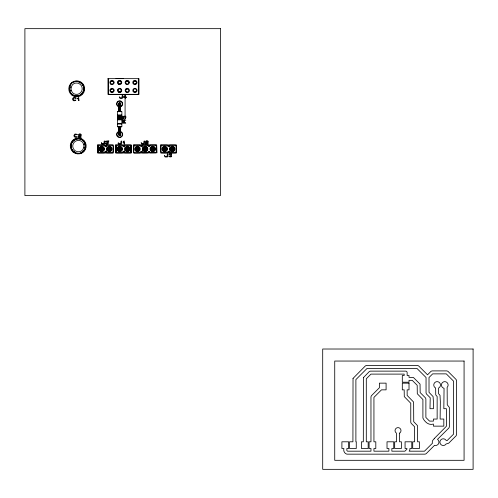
<?xml version="1.0" encoding="UTF-8"?>
<svg xmlns="http://www.w3.org/2000/svg" width="498" height="498" viewBox="0 0 498 498"><rect width="100%" height="100%" fill="white"/><g stroke="black" fill="none" stroke-linecap="round" stroke-linejoin="round"><path stroke-width="0.75" d="M138.612 94.091L138.587 78.56M108.576 79.63L108.807 79.275M108.576 87.268L108.807 86.913M105.041 152.039L104.661 152.419M105.806 145.926L106.192 145.547L106.192 146.985M123.093 152.039L122.707 152.419M123.859 145.926L124.239 145.547L124.239 146.985M138.376 85.743L138.207 86.061M138.376 93.381L138.207 93.699M141.021 152.039L140.635 152.419M141.787 145.926L142.167 145.547L142.167 146.985M148.659 152.039L148.28 152.419M149.425 145.926L149.805 145.547L149.805 145.926M161.333 145.926L161.57 145.572M168.212 152.039L167.832 152.419M168.978 145.926L169.357 145.547L169.357 146.985M175.856 152.039L175.551 152.413M71.177 146.113C70.878 141.027 76.462 137.622 81.056 139.141L83.465 140.766M83.782 88.681C84.081 93.767 78.503 97.172 73.909 95.653L71.494 94.029M113.631 83.552L113.805 82.45L113.301 81.46L112.305 80.95L111.203 81.124L110.419 81.915M113.631 91.215L113.805 90.113M117.877 83.017L118.051 81.915L118.835 81.124L119.937 80.95L120.933 81.46M117.877 90.68L118.051 89.578M136.514 83.552L136.689 82.45L136.184 81.46L135.188 80.95L134.087 81.124L133.296 81.915M136.514 91.215L136.689 90.113M118.792 103.366L118.673 111.502L120.634 111.502L120.634 104.032L119.993 102.924L118.792 103.366L118.792 111.502M71.102 87.355L71.127 90.25L72.521 92.74A5.69 5.69 0 0 0 80.564 92.715A5.69 5.69 0 0 0 80.539 84.666A5.69 5.69 0 0 0 72.496 84.691L71.102 87.355L69.583 86.552L69.596 90.953L71.239 94.029A7.514 7.514 0 0 0 81.865 93.998A7.514 7.514 0 0 0 81.834 83.378A7.514 7.514 0 0 0 71.208 83.409L69.583 86.552L69.602 90.953L71.127 90.25M83.857 147.439L83.838 144.544L82.444 142.055A5.69 5.69 0 0 0 74.395 142.079A5.69 5.69 0 0 0 74.42 150.128A5.69 5.69 0 0 0 82.469 150.103L83.857 147.439L85.376 148.242L85.357 143.841L83.72 140.766A7.514 7.514 0 0 0 73.094 140.797A7.514 7.514 0 0 0 73.125 151.423A7.514 7.514 0 0 0 83.751 151.392L85.376 148.242L85.357 143.841L83.838 144.544M71.482 143.237L70.915 146.113L71.5 148.989M83.483 91.557L84.044 88.681L83.465 85.805M112.679 152.114L112.299 152.419M116.277 145.709L116.327 152.307L116.6 152.039M80.857 94.552L80.334 94.769M74.109 140.243L74.719 140.243M78.466 135.979C77.084 139.471 85.164 136.209 78.989 136.807L79.282 136.041C80.608 136.832 82.363 134.827 80.701 134.099C79.431 132.661 77.389 136.041 79.282 134.665L80.471 134.665L80.763 135.145L78.472 135.973M122.483 120.572L123.236 119.794L124.164 120.136L124.612 119.794M74.078 135.269C74.345 132.362 79.238 135.431 76.648 134.665L75.466 134.665L74.688 135.406L74.688 136.066L75.466 136.807L76.648 136.807C79.487 136.52 72.938 138.805 74.078 135.275M84.143 149.948L83.527 151.162A7.19 7.19 0 0 1 81.199 152.73M120.634 104.032L120.292 104.624L120.292 111.502M110.6 89.845L112.019 88.887M136.321 83.054L134.896 84.013M136.346 91.003L134.921 91.962M110.575 81.89L111.994 80.931M121.058 83.054L119.632 84.013M125.82 81.89L127.239 80.931M121.082 91.003L119.657 91.962M125.845 89.839L127.264 88.881M125.645 81.915L126.43 81.124L127.532 80.95L128.528 81.46L129.032 82.45M125.645 89.578L126.43 88.787M128.073 92.006L128.858 91.215M101.405 149.276L101.99 148.69M108.751 149.568L109.628 148.69M119.159 149.568L120.037 148.69M126.797 149.568L127.675 148.69M136.875 149.568L137.753 148.69M144.812 149.276L145.397 148.69M152.158 149.568L153.035 148.69M164.097 149.568L164.975 148.69M171.742 149.568L172.619 148.69M71.463 83.403C74.899 79.885 81.485 81.18 83.241 85.805M83.502 151.392C80.066 154.909 73.48 153.614 71.718 148.989M135.456 83.845L135.942 83.521A1.5 1.5 0 0 0 136.072 81.541A1.5 1.5 0 0 0 134.124 81.162A1.5 1.5 0 0 0 133.501 83.048A1.525 1.525 0 0 0 134.89 83.963M69.602 90.953L69.589 86.552L69.888 86.677M85.357 143.841L85.37 148.242L85.077 148.124M82.456 92.945L82.456 92.335M72.503 141.849L72.503 142.459M79.425 95.635L76.555 96.214L73.679 95.653M75.534 139.16L78.41 138.581L81.286 139.141M120.192 83.845L119.066 83.851L118.238 83.048A1.5 1.5 0 0 1 118.86 81.155A1.5 1.5 0 0 1 120.815 81.541A1.5 1.5 0 0 1 120.678 83.527M126.704 89.049L127.83 89.042L128.658 89.852A1.5 1.5 0 0 1 128.036 91.738A1.5 1.5 0 0 1 126.087 91.352A1.5 1.5 0 0 1 126.218 89.372M120.217 91.794L119.09 91.8L118.263 90.997A1.5 1.5 0 0 1 118.885 89.111A1.5 1.5 0 0 1 120.84 89.491A1.5 1.5 0 0 1 120.703 91.476M112.847 92.006L111.745 92.18L110.749 91.669M119.377 92.18L120.479 92.006M98.548 145.547L98.168 145.926L98.28 152.307L98.548 152.039M130.352 152.419L130.731 152.039L130.725 145.846M155.918 152.419L156.304 152.039L156.304 145.926L155.918 145.547M115.997 78.56L123.529 78.56M125.689 96.898L126.648 97.203L125.689 97.508M118.81 111.197L117.441 111.502L117.441 126.785L118.81 127.09M120.491 111.197L121.867 111.502L121.867 126.785L120.491 127.09M117.783 111.677L121.524 111.677M117.603 114.92L121.699 114.92M117.603 115.623L121.699 115.623M117.603 116.327L121.699 116.327M117.603 117.03L121.699 117.03M117.603 117.733L121.699 117.733M117.603 118.437L121.699 118.437M117.603 119.14L121.699 119.14M117.603 119.844L121.699 119.844M124.618 119.794L125.845 120.099L124.469 120.697L124.469 122.657L125.54 122.657L125.751 123.18L122.57 123.18L122.483 116.277L123 116.059L123.398 118.362L123.485 116.544L125.079 115.972L125.079 97.508L123.168 97.203L125.384 95.062L125.689 98.118L125.079 98.118M117.603 123.367L121.699 123.367M117.603 124.07L121.699 124.07M117.783 126.604L121.524 126.604M104.269 145.466L106.584 145.466M122.315 145.466L124.631 145.466M139.452 145.466L142.528 145.466M147.912 145.466L150.222 145.466M167.434 145.466L169.756 145.466M104.269 152.494L106.584 152.494M122.315 152.494L124.631 152.494M140.224 152.494L142.528 152.494M147.912 152.494L150.222 152.494M167.434 152.494L169.756 152.494M167.832 145.547L168.212 145.926M148.28 145.547L148.659 145.926M140.635 145.547L141.021 145.926M122.707 145.547L123.093 145.926M104.661 145.547L105.041 145.926M175.551 145.553L175.856 145.926M125.085 115.972C127.444 116.513 124.27 120.485 125.228 118.063L125.228 116.881L124.295 116.582L123.921 118.879L122.483 118.667M108.807 86.092L108.576 85.743M108.807 93.736L108.576 93.381M161.501 152.357L161.333 152.039M138.207 79.313L138.376 79.63M138.207 86.951L138.376 87.268M171.673 154.262C170.851 152.183 167.372 155.364 169.675 154.33L171.156 154.617L169.725 155.401L171.156 156.185L169.675 156.472C166.687 156.111 173.341 158.32 171.424 155.401L171.673 154.268M118.238 143.704L118.929 144.246L121.051 144.159L121.624 143.486L121.531 140.971L121.008 141.189L120.715 143.636L118.754 143.349C118.904 142.247 117.665 142.963 118.231 143.698M172.034 148.69L172.912 149.568M164.39 148.69L164.975 149.276M152.45 148.69L153.035 149.276M144.812 148.69L145.684 149.568M137.168 148.69L138.046 149.568M127.09 148.69L127.675 149.276M119.452 148.69L120.329 149.568M109.043 148.69L109.921 149.568M101.405 148.69L102.283 149.568M83.807 141.588L84.747 143.374M168.978 152.039L169.357 152.419L169.357 150.894M149.425 152.039L149.805 152.419L149.805 152.039M141.787 152.039L142.167 152.419L142.167 150.894M123.859 152.039L124.239 152.419L124.239 150.894M105.806 152.039L106.192 152.419L106.192 150.894M156.378 145.466L156.378 152.494M138.612 86.509L138.612 94.334L108.514 94.34L108.489 78.56M138.45 79.17L138.45 93.842M134.068 145.466L134.068 146.873M130.806 145.466L130.806 152.494M120.634 134.248L120.634 126.785L118.673 126.785L118.673 134.248M120.516 103.366L120.516 111.502M120.516 126.785L120.516 134.921L119.993 135.356L119.993 126.785M120.292 126.785L120.292 133.663M119.993 102.924L119.993 111.502M119.315 102.924L119.315 111.502M119.315 126.785L119.315 135.356M118.792 126.785L118.792 134.921M116.14 145.466L116.14 152.494M108.496 79.17L108.496 93.842M98.094 145.466L98.094 152.494M75.69 152.743A7.19 7.19 0 0 1 73.355 151.193M72.882 150.676A7.19 7.19 0 0 1 72.092 149.493M71.376 147.514A7.19 7.19 0 0 1 71.37 144.713M72.073 142.727A7.19 7.19 0 0 1 72.857 141.544M73.841 140.554A7.19 7.19 0 0 1 75.652 139.459M81.155 139.44A7.19 7.19 0 0 1 82.973 140.523M120.093 133.364A1.145 1.145 0 0 1 120.647 134.995A1.145 1.145 0 0 1 118.954 135.332A1.145 1.145 0 0 1 118.841 133.613M118.841 104.673A1.145 1.145 0 0 1 118.954 102.955A1.145 1.145 0 0 1 120.647 103.291A1.145 1.145 0 0 1 120.093 104.922M83.527 87.1A3.436 3.436 0 0 1 83.527 90.543M69.932 90.543A3.436 3.436 0 0 1 69.932 87.1M120.448 131.472A3.056 3.056 0 0 1 122.159 136.178A3.056 3.056 0 0 1 117.148 136.178A3.056 3.056 0 0 1 118.86 131.472M118.86 106.815A3.056 3.056 0 0 1 117.148 102.109A3.056 3.056 0 0 1 122.159 102.109A3.056 3.056 0 0 1 120.448 106.815M85.034 144.258A3.436 3.436 0 0 1 85.034 147.694M71.432 147.694A3.436 3.436 0 0 1 71.432 144.258M85.002 145.186A3.056 3.056 0 0 1 85.002 146.767M71.463 146.767A3.056 3.056 0 0 1 71.463 145.186M83.608 88.818A3.056 3.056 0 0 1 83.502 89.615M120.479 131.883A2.677 2.677 0 0 1 121.817 135.998A2.677 2.677 0 0 1 117.491 135.998A2.677 2.677 0 0 1 118.829 131.883M118.829 106.404A2.677 2.677 0 0 1 117.491 102.289A2.677 2.677 0 0 1 121.817 102.289A2.677 2.677 0 0 1 120.479 106.404M69.957 89.615A3.056 3.056 0 0 1 69.957 88.028M173.043 149.4A0.834 0.834 0 0 1 172.744 149.705M171.91 149.705A0.834 0.834 0 0 1 171.605 149.4M164.265 149.705A0.834 0.834 0 0 1 163.966 149.4M126.971 149.705A0.834 0.834 0 0 1 126.666 149.4M102.414 149.4A0.834 0.834 0 0 1 102.109 149.705M78.005 81.597A7.333 7.333 0 0 1 83.863 90.512A7.333 7.333 0 0 1 74.625 95.846A7.333 7.333 0 0 1 69.838 86.31M70.374 85.152A7.333 7.333 0 0 1 71.108 84.106M74.221 81.927A7.333 7.333 0 0 1 75.453 81.597M75.727 152.867A7.333 7.333 0 0 1 72.347 141.594A7.333 7.333 0 0 1 84.118 141.594A7.333 7.333 0 0 1 80.744 152.867M79.506 153.197A7.333 7.333 0 0 1 76.96 153.197M138.183 149.4A0.834 0.834 0 0 1 137.878 149.705M137.043 149.705A0.834 0.834 0 0 1 136.738 149.4M152.326 149.705A0.834 0.834 0 0 1 152.021 149.4M83.191 91.433A7.19 7.19 0 0 1 82.102 93.257M79.307 95.336A7.19 7.19 0 0 1 77.962 95.753M75.154 95.759A7.19 7.19 0 0 1 73.804 95.355M73.175 95.056A7.19 7.19 0 0 1 71.469 93.805M77.215 81.541A7.19 7.19 0 0 1 78.609 81.815M79.269 82.052A7.19 7.19 0 0 1 83.172 85.93M83.583 87.281A7.19 7.19 0 0 1 83.596 90.088M434.25 438.57L433.752 439.354A3.355 3.355 0 0 0 432.326 442.803L432.451 443.214L424.477 451.188L409.126 451.188L409.798 450.354L409.91 448.511L411.784 448.511L411.784 441.801L405.067 441.801L405.067 448.511L406.941 448.511L406.941 449.171L404.924 451.188L391.864 451.188L391.864 448.511L393.737 448.511L393.737 441.801L387.021 441.801L387.021 448.511L388.894 448.511L388.894 451.188L373.936 451.188L373.936 448.511L375.809 448.511L375.809 441.801L373.936 441.801L373.936 397.398L381.48 389.853L386.093 389.853L386.093 383.143L379.383 383.143L379.383 387.755L371.402 395.736L370.966 396.788L370.966 441.801L369.093 441.801L369.093 448.511L370.966 448.511L370.966 451.188L347.498 451.188L346.863 450.559L346.863 448.511L348.612 448.511L348.612 441.801L341.902 441.801L341.902 448.511L343.894 448.511C343.222 450.839 344.467 453.591 346.882 454.157L425.093 454.157L426.139 453.728L434.555 445.312L434.966 445.442A3.355 3.355 0 0 0 437.991 439.771L437.493 439.367L448.928 427.931L449.364 426.879L449.364 407.476L447.26 404.762L447.136 387.369A3.355 3.355 0 0 0 446.806 382.333A3.355 3.355 0 0 0 441.857 383.317A3.355 3.355 0 0 0 443.481 388.098L444.06 388.272L443.83 408.696L446.389 408.696L446.389 426.269L434.25 438.57M353.032 378.412L352.92 441.801L349.54 441.801L349.54 448.511L356.257 448.511L356.257 441.801L355.889 441.801L355.889 379.594L367.051 368.433L416.957 368.433L426.045 377.515L426.045 392.959L426.481 394.011L430.222 397.753L429.992 408.696L433.422 408.696L433.422 401.6L433.079 396.57L429.015 392.343L429.015 377.515L432.662 373.867L446.276 373.867L453.578 381.169L453.578 434.119L447.036 440.662L446.052 440.282A3.355 3.355 0 0 0 441.047 439.622A3.355 3.355 0 0 0 441.047 444.67A3.355 3.355 0 0 0 446.052 444.011L448.704 443.195L456.112 435.787L456.548 434.735L456.548 380.553L456.112 379.501L447.945 371.334L446.893 370.898L432.046 370.898L431 371.334L427.527 374.801L418.619 365.893L417.573 365.464L366.435 365.464L365.383 365.893L353.032 378.412M363.44 377.596L363.322 441.801L361.455 441.801L361.455 448.511L368.165 448.511L368.165 441.801L366.298 441.801L366.298 378.779L370.973 374.104L404.177 374.104L404.177 375.498L402.303 375.498L402.303 382.215L409.014 382.215L409.014 380.341L412.244 380.341L417.187 385.29L417.299 393.762L422.902 399.527L422.902 418.065C424.744 421.918 428.741 425.641 433.434 424.078L433.434 426.145L443.818 426.145L443.818 419.048L440.114 419.048L440.344 401.6L440.002 395.3L438.607 393.75L438.607 387.986L438.987 387.786A3.355 3.355 0 0 0 439.647 382.781A3.355 3.355 0 0 0 434.598 382.781A3.355 3.355 0 0 0 435.258 387.786L435.638 387.986L435.75 394.933L437.144 396.483L437.144 419.048L433.434 419.048L433.434 421.109L429.537 421.109L425.877 417.449L425.877 398.91L425.441 397.858L420.156 392.58L420.044 384.107L413.427 377.484L409.014 377.372L409.014 375.498L407.146 375.498L407.146 372.616A1.488 1.488 0 0 0 405.658 371.128L370.363 371.128L369.311 371.564L363.44 377.596M101.399 148.815C101.474 150.166 102.607 148.199 101.399 148.815M109.043 148.815C109.112 150.166 110.245 148.199 109.043 148.815M119.452 148.815C119.52 150.166 120.653 148.199 119.452 148.815M127.09 148.815C127.158 150.166 128.297 148.199 127.09 148.815M137.168 148.815C137.236 150.166 138.369 148.199 137.168 148.815M144.806 148.815C144.881 150.166 146.014 148.199 144.806 148.815M152.45 148.815C152.519 150.166 153.652 148.199 152.45 148.815M164.39 148.815C164.458 150.166 165.597 148.199 164.39 148.815M172.028 148.815C172.103 150.166 173.236 148.199 172.028 148.815M76.107 98.137L75.808 98.448L74.015 97.988L73.243 98.729L73.243 99.388L74.015 100.129L75.198 100.129C77.75 99.326 73.057 102.42 72.677 99.625C71.886 97.695 75.279 96.288 76.107 98.137M105.682 143.268C107.226 146.966 110.873 140.598 106.211 141.799L106.211 141.494C115.082 140.461 98.766 141.002 107.693 142.409L107.693 143.636L105.682 143.268M78.97 100.434L78.36 100.434L78.36 98.399L77.707 98.909L77.408 98.598L78.665 97.378L78.97 100.434M107.979 78.647L107.979 94.359L138.973 94.359L138.973 78.647L107.979 78.647M97.571 144.943L97.571 153.017L113.283 153.017L113.283 144.943L97.571 144.943M119.439 96.986L119.918 98.336L122.253 98.336L122.825 97.664L122.732 95.149L122.215 95.367L121.917 97.813L120.255 97.813L119.439 96.986M101.387 142.808L101.872 144.159L104.207 144.159L104.773 143.486L104.686 140.971L104.163 141.189L103.87 143.636L102.208 143.636L101.387 142.808M115.617 144.943L115.617 153.017L131.329 153.017L131.329 144.943L115.617 144.943M124.488 143.941L123.878 143.941L123.878 141.905L123.218 142.409L122.919 142.098L124.183 140.884L124.488 143.941M133.545 144.943L133.763 153.11L156.988 152.805L156.683 144.856L133.545 144.943M141.183 142.808L141.669 144.159L144.003 144.159L144.576 143.486L144.482 140.971L143.959 141.189L143.667 143.636L142.005 143.636L141.183 142.808M145.484 142.808C144.103 146.3 152.183 143.038 146.007 143.636L146.3 142.87C147.626 143.661 149.381 141.656 147.713 140.928C146.449 139.49 144.408 142.87 146.3 141.494L147.489 141.494L147.782 141.974L145.491 142.802M160.736 144.943L160.736 153.017L176.454 153.017L176.454 144.943L160.736 144.943M164.558 155.644L165.043 156.995L167.372 156.995L167.944 156.322L167.857 153.807L167.334 154.025L167.042 156.472L165.373 156.472L164.558 155.644M98.436 145.161L97.876 146.362L97.876 151.597L98.436 152.805L104.356 152.805L104.916 151.597L106.118 151.597L106.678 152.805L112.598 152.805L113.158 151.597L113.158 146.362L112.598 145.161L106.678 145.161L106.118 146.362L104.916 146.362L104.356 145.161L98.436 145.161M116.482 145.161L115.922 146.362L115.922 151.597L116.482 152.805L122.402 152.805L122.962 151.597L124.164 151.597L124.724 152.805L130.644 152.805L131.204 151.597L131.204 146.362L130.644 145.161L124.724 145.161L124.164 146.362L122.962 146.362L122.402 145.161L116.482 145.161M134.205 145.161L133.638 146.362L133.638 151.597L134.205 152.805L140.119 152.805L140.679 151.597L141.88 151.597L142.447 152.805L147.757 152.805L148.323 151.597L149.525 151.597L150.085 152.805L155.999 152.805L156.565 151.597L156.565 146.362L155.999 145.161L150.085 145.161L149.525 146.362L148.323 146.362L147.757 145.161L142.447 145.161L141.88 146.362L140.679 146.362L140.119 145.161L134.205 145.161M161.427 145.161L160.866 146.362L160.866 151.597L161.427 152.805L167.34 152.805L167.901 151.597L169.108 151.597L169.669 152.805L175.582 152.805L176.143 151.597L176.143 146.362L175.582 145.161L169.669 145.161L169.108 146.362L167.901 146.362L167.34 145.161L161.427 145.161M123.373 120.404L123.093 122.657L123.859 122.657L123.859 120.697L123.373 120.404M125.079 96.083L124.232 96.898L125.079 96.898L125.079 96.083M111.434 81.093L110.954 81.417A1.5 1.5 0 0 0 110.817 83.403A1.5 1.5 0 0 0 112.766 83.782A1.5 1.5 0 0 0 113.395 81.896L112.56 81.093L111.434 81.093M111.459 89.049L110.973 89.372A1.5 1.5 0 0 0 110.842 91.358A1.5 1.5 0 0 0 112.797 91.738A1.5 1.5 0 0 0 113.419 89.845L112.585 89.042L111.459 89.049M126.679 81.099L126.193 81.423A1.5 1.5 0 0 0 126.062 83.403A1.5 1.5 0 0 0 128.011 83.788A1.5 1.5 0 0 0 128.633 81.896L127.805 81.093L126.679 81.099M135.966 91.476L134.914 91.912L133.526 90.997A1.5 1.5 0 0 1 134.149 89.111A1.5 1.5 0 0 1 136.097 89.491A1.5 1.5 0 0 1 135.966 91.476M399.67 433.067L399.502 441.801L401.376 441.801L401.376 448.511L394.665 448.511L394.665 441.801L396.533 441.801L396.364 433.067A2.976 2.976 0 0 1 395.779 428.635A2.976 2.976 0 0 1 400.255 428.635A2.976 2.976 0 0 1 399.67 433.067M220.421 28.66L24.9 28.66L24.9 195.608L220.421 195.608L220.421 28.66M473.1 349.017L322.698 349.017L322.698 469.34L473.1 469.34L473.1 349.017M464.074 361.05L334.731 361.05L334.731 460.314L464.074 460.314L464.074 361.05M409.014 383.143L402.303 383.143L402.303 389.853L404.177 389.853L404.289 396.626L410.763 403.255L410.763 422.31L411.199 423.362L414.585 426.749L414.585 441.801L412.711 441.801L412.711 448.511L419.422 448.511L419.422 441.801L417.554 441.801L417.442 425.56L413.732 421.694L413.62 402.073L407.146 395.437L407.146 389.853L409.014 389.853L409.014 383.143M170.939 151.38A2.77 2.77 0 0 0 175.091 148.983A2.77 2.77 0 0 0 170.939 146.586A2.77 2.77 0 0 0 170.939 151.38M163.3 151.38A2.77 2.77 0 0 0 167.453 148.983A2.77 2.77 0 0 0 163.3 146.586A2.77 2.77 0 0 0 163.3 151.38M171.169 150.987A2.316 2.316 0 0 0 174.642 148.983A2.316 2.316 0 0 0 171.169 146.978A2.316 2.316 0 0 0 171.169 150.987M171.505 150.402A1.637 1.637 0 0 0 173.964 148.983A1.637 1.637 0 0 0 171.505 147.564A1.637 1.637 0 0 0 171.505 150.402M171.605 150.234A1.444 1.444 0 0 0 173.771 148.983A1.444 1.444 0 0 0 171.605 147.732A1.444 1.444 0 0 0 171.605 150.234M171.754 149.973A1.145 1.145 0 0 0 173.466 148.983A1.145 1.145 0 0 0 171.754 147.993A1.145 1.145 0 0 0 171.754 149.973M163.525 150.987A2.316 2.316 0 0 0 166.998 148.983A2.316 2.316 0 0 0 163.525 146.978A2.316 2.316 0 0 0 163.525 150.987M163.867 150.402A1.637 1.637 0 0 0 166.326 148.983A1.637 1.637 0 0 0 163.867 147.564A1.637 1.637 0 0 0 163.867 150.402M164.11 149.973A1.145 1.145 0 0 0 165.828 148.983A1.145 1.145 0 0 0 164.11 147.993A1.145 1.145 0 0 0 164.11 149.973M163.96 150.234A1.444 1.444 0 0 0 166.127 148.983A1.444 1.444 0 0 0 163.96 147.732A1.444 1.444 0 0 0 163.96 150.234M133.252 91.719A2.104 2.104 0 0 0 136.869 91.246A2.104 2.104 0 0 0 134.647 88.351A2.104 2.104 0 0 0 133.252 91.719M126.212 92.23A2.104 2.104 0 0 0 129.368 90.412A2.104 2.104 0 0 0 126.212 88.582A2.104 2.104 0 0 0 126.212 92.23M118.605 92.261A2.104 2.104 0 0 0 121.767 90.437A2.104 2.104 0 0 0 118.605 88.613A2.104 2.104 0 0 0 118.605 92.261M110.351 91.694A2.104 2.104 0 0 0 113.967 91.215A2.104 2.104 0 0 0 111.745 88.32A2.104 2.104 0 0 0 110.351 91.694M133.227 83.77A2.104 2.104 0 0 0 136.844 83.291A2.104 2.104 0 0 0 134.622 80.396A2.104 2.104 0 0 0 133.227 83.77M126.187 84.28A2.104 2.104 0 0 0 129.343 82.463A2.104 2.104 0 0 0 126.187 80.632A2.104 2.104 0 0 0 126.187 84.28M118.58 84.305A2.104 2.104 0 0 0 121.742 82.487A2.104 2.104 0 0 0 118.58 80.664A2.104 2.104 0 0 0 118.58 84.305M110.942 84.28A2.104 2.104 0 0 0 114.104 82.456A2.104 2.104 0 0 0 110.942 80.632A2.104 2.104 0 0 0 110.942 84.28M135.064 150.365A2.77 2.77 0 0 0 139.857 150.365A2.77 2.77 0 0 0 137.46 146.213A2.77 2.77 0 0 0 135.064 150.365M142.708 150.365A2.77 2.77 0 0 0 147.501 150.365A2.77 2.77 0 0 0 145.105 146.213A2.77 2.77 0 0 0 142.708 150.365M150.346 150.365A2.77 2.77 0 0 0 155.139 150.365A2.77 2.77 0 0 0 152.743 146.213A2.77 2.77 0 0 0 150.346 150.365M117.347 150.365A2.77 2.77 0 0 0 122.141 150.365A2.77 2.77 0 0 0 119.744 146.213A2.77 2.77 0 0 0 117.347 150.365M124.986 150.365A2.77 2.77 0 0 0 129.779 150.365A2.77 2.77 0 0 0 127.382 146.213A2.77 2.77 0 0 0 124.986 150.365M117.74 150.141A2.316 2.316 0 0 0 121.749 150.141A2.316 2.316 0 0 0 119.744 146.667A2.316 2.316 0 0 0 117.74 150.141M118.312 149.811A1.656 1.656 0 0 0 121.176 149.811A1.656 1.656 0 0 0 119.744 147.327A1.656 1.656 0 0 0 118.312 149.811M118.493 149.705A1.444 1.444 0 0 0 120.995 149.705A1.444 1.444 0 0 0 119.744 147.539A1.444 1.444 0 0 0 118.493 149.705M118.754 149.556A1.145 1.145 0 0 0 120.734 149.556A1.145 1.145 0 0 0 119.744 147.838A1.145 1.145 0 0 0 118.754 149.556M125.378 150.141A2.316 2.316 0 0 0 129.393 150.141A2.316 2.316 0 0 0 127.382 146.667A2.316 2.316 0 0 0 125.378 150.141M125.95 149.811A1.656 1.656 0 0 0 128.82 149.811A1.656 1.656 0 0 0 127.382 147.327A1.656 1.656 0 0 0 125.95 149.811M126.392 149.556A1.145 1.145 0 0 0 128.372 149.556A1.145 1.145 0 0 0 127.382 147.838A1.145 1.145 0 0 0 126.392 149.556M126.131 149.705A1.444 1.444 0 0 0 128.633 149.705A1.444 1.444 0 0 0 127.382 147.539A1.444 1.444 0 0 0 126.131 149.705M99.301 150.365A2.77 2.77 0 0 0 104.094 150.365A2.77 2.77 0 0 0 101.698 146.213A2.77 2.77 0 0 0 99.301 150.365M106.939 150.365A2.77 2.77 0 0 0 111.733 150.365A2.77 2.77 0 0 0 109.336 146.213A2.77 2.77 0 0 0 106.939 150.365M99.687 150.141A2.316 2.316 0 0 0 103.702 150.141A2.316 2.316 0 0 0 101.698 146.667A2.316 2.316 0 0 0 99.687 150.141M100.279 149.805A1.637 1.637 0 0 0 103.117 149.805A1.637 1.637 0 0 0 101.698 147.346A1.637 1.637 0 0 0 100.279 149.805M100.447 149.705A1.444 1.444 0 0 0 102.949 149.705A1.444 1.444 0 0 0 101.698 147.539A1.444 1.444 0 0 0 100.447 149.705M100.708 149.556A1.145 1.145 0 0 0 102.688 149.556A1.145 1.145 0 0 0 101.698 147.838A1.145 1.145 0 0 0 100.708 149.556M107.331 150.141A2.316 2.316 0 0 0 111.34 150.141A2.316 2.316 0 0 0 109.336 146.667A2.316 2.316 0 0 0 107.331 150.141M107.904 149.811A1.656 1.656 0 0 0 110.768 149.811A1.656 1.656 0 0 0 109.336 147.327A1.656 1.656 0 0 0 107.904 149.811M108.346 149.556A1.145 1.145 0 0 0 110.326 149.556A1.145 1.145 0 0 0 109.336 147.838A1.145 1.145 0 0 0 108.346 149.556M108.085 149.705A1.444 1.444 0 0 0 110.587 149.705A1.444 1.444 0 0 0 109.336 147.539A1.444 1.444 0 0 0 108.085 149.705M73.125 152.064A7.943 7.943 0 0 0 86.061 147.352A7.943 7.943 0 0 0 75.515 138.506A7.943 7.943 0 0 0 73.125 152.064M71.619 94.906A7.943 7.943 0 0 0 84.554 90.2A7.943 7.943 0 0 0 74.009 81.355A7.943 7.943 0 0 0 71.619 94.906M135.456 150.141A2.316 2.316 0 0 0 139.465 150.141A2.316 2.316 0 0 0 137.46 146.667A2.316 2.316 0 0 0 135.456 150.141M136.029 149.811A1.656 1.656 0 0 0 138.892 149.811A1.656 1.656 0 0 0 137.46 147.327A1.656 1.656 0 0 0 136.029 149.811M136.471 149.556A1.145 1.145 0 0 0 138.45 149.556A1.145 1.145 0 0 0 137.46 147.838A1.145 1.145 0 0 0 136.471 149.556M136.209 149.705A1.444 1.444 0 0 0 138.712 149.705A1.444 1.444 0 0 0 137.46 147.539A1.444 1.444 0 0 0 136.209 149.705M143.094 150.141A2.316 2.316 0 0 0 147.109 150.141A2.316 2.316 0 0 0 145.105 146.667A2.316 2.316 0 0 0 143.094 150.141M143.667 149.811A1.656 1.656 0 0 0 146.537 149.811A1.656 1.656 0 0 0 145.105 147.327A1.656 1.656 0 0 0 143.667 149.811M144.115 149.556A1.145 1.145 0 0 0 146.095 149.556A1.145 1.145 0 0 0 145.105 147.838A1.145 1.145 0 0 0 144.115 149.556M143.854 149.705A1.444 1.444 0 0 0 146.35 149.705A1.444 1.444 0 0 0 145.105 147.539A1.444 1.444 0 0 0 143.854 149.705M150.738 150.141A2.316 2.316 0 0 0 154.747 150.141A2.316 2.316 0 0 0 152.743 146.667A2.316 2.316 0 0 0 150.738 150.141M151.311 149.811A1.656 1.656 0 0 0 154.175 149.811A1.656 1.656 0 0 0 152.743 147.327A1.656 1.656 0 0 0 151.311 149.811M151.753 149.556A1.145 1.145 0 0 0 153.733 149.556A1.145 1.145 0 0 0 152.743 147.838A1.145 1.145 0 0 0 151.753 149.556M151.492 149.705A1.444 1.444 0 0 0 153.994 149.705A1.444 1.444 0 0 0 152.743 147.539A1.444 1.444 0 0 0 151.492 149.705"/></g></svg>
